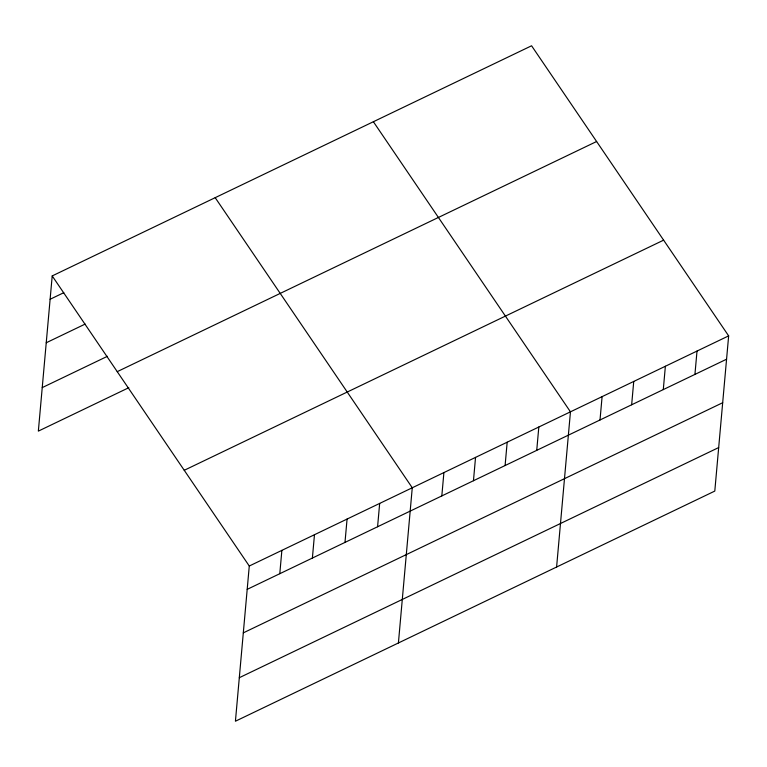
<?xml version="1.0" encoding="UTF-8"?>
<svg xmlns="http://www.w3.org/2000/svg" width="767" height="767" viewBox="0 0 767 767"><rect width="100%" height="100%" fill="white"/><g stroke="black" fill="none" stroke-linecap="round" stroke-linejoin="round"><path stroke-width="1.15" d="M52.204 275.919L249.275 566.017L235.421 721.22L714.796 491.081L728.65 335.879L531.579 45.78L52.204 275.919L38.35 431.121L128.779 387.709M279.792 573.697L281.873 550.37M312.39 558.05L314.47 534.724M344.987 542.403L347.067 519.067M377.585 526.747L379.665 503.42M398.409 642.967L412.262 487.774L215.191 197.675M441.821 495.913L443.901 472.587M473.46 480.727L475.54 457.391M505.098 465.531L507.179 442.204M536.737 450.344L538.817 427.018M556.602 567.024L570.456 411.831L373.385 121.732M600.015 419.971L602.095 396.635M631.653 404.775L633.734 381.448M663.292 389.588L665.372 366.262M694.931 374.401L697.011 351.075M50.123 299.255L63.786 292.687M46.231 342.763L85.147 324.086M42.233 387.603L107.428 356.3M117.236 371.65L596.611 141.511M184.243 470.286L663.618 240.148M249.275 566.017L728.65 335.879M247.195 589.353L726.57 359.215M243.302 632.861L722.687 402.723M239.304 677.702L718.679 447.564"/></g></svg>
